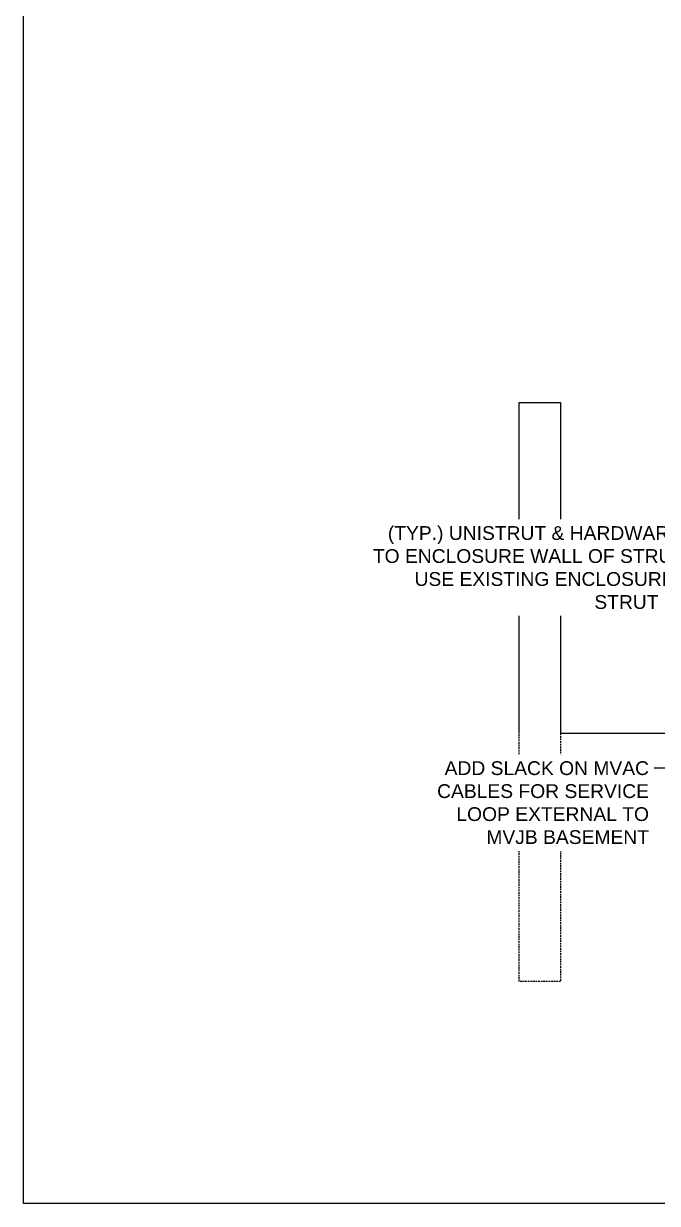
# Model space of a CAD drawing. Header units: feet. Extents: x -689 to 11593, y -511 to 1546.
# Drawn here: x 0 to 91.9, y 436.1 to 607.2 of the extents above; entities that cross this region are included whole.
import ezdxf
from ezdxf import colors
from ezdxf.entities.mleader import LeaderData, LeaderLine
from ezdxf.math import Vec2, Vec3

# ---------------------------------------------------------------- set-up
doc = ezdxf.new("R2010")
doc.units = ezdxf.units.FT
doc.header["$MEASUREMENT"] = 0
doc.linetypes.add('HIDDEN', pattern=[0.375, 0.25, -0.125])
for name, color, linetype in [('E-EQPM-ENCL', 8, 'Continuous'), ('E-FIN-GR', 4, 'Continuous'), ('E-HATCH', 9, 'Continuous'), ('G-ANNO-TEXT', 1, 'Continuous')]:
    doc.layers.add(name, color=color, linetype=linetype)
doc.layers.add('G-NPLT', color=67, linetype='Continuous', plot=False)
doc.styles.add('NEI-A', font='arial.ttf')

msp = doc.modelspace()

# ---------------------------------------------------------------- hatches: boundary and pattern name
at = {"layer": 'E-HATCH'}
h = msp.add_hatch(dxfattribs=at)
h.set_pattern_fill('EARTH', color=252, scale=7.30643)
h.set_pattern_definition([(0, (104.9999, -170.7555), (1.8266074, 1.8266074), [1.826607, -1.826607]), (0, (104.9999, -170.0706), (1.8266074, 1.8266074), [1.826607, -1.826607]), (0, (104.9999, -169.3856), (1.8266074, 1.8266074), [1.826607, -1.826607]), (90, (105.2282, -169.1572), (-1.8266074, 1.8266074), [1.826607, -1.826607]), (90, (105.9132, -169.1572), (-1.8266074, 1.8266074), [1.826607, -1.826607]), (90, (106.5982, -169.1572), (-1.8266074, 1.8266074), [1.826607, -1.826607])])
h.paths.add_polyline_path([(109.95681, 501.13216), (109.95681, 504.23856), (121.6471, 504.23856), (121.6471, 499.48476), (119.1245, 494.8819)])
h.paths.add_polyline_path([(109.95681, 501.13216), (119.1245, 494.8819), (117.45048, 491.82741, -0.273920873), (114.88757, 490.30944), (110.44788, 490.30944, -0.028070543), (109.95681, 490.33703)])
h.paths.add_polyline_path([(109.95681, 490.05681, 0.024696251), (110.38908, 490.03545), (115.04985, 490.03545, 0.273920873), (117.61276, 491.55341), (121.6471, 498.91466), (121.6471, 487.12866), (116.63202, 487.12355), (109.95681, 487.12355)])
h.paths.add_polyline_path([(113.84013, 506.23734), (82.66277, 506.23734), (82.66277, 513.73609), (113.84013, 513.73609)], flags=9)

# ---------------------------------------------------------------- linework, layer by layer
at = {"layer": 'E-EQPM-ENCL', "flags": 128}
msp.add_lwpolyline([(71.89583, 504.23856), (71.89583, 552.23856), (77.89583, 552.23856), (77.89583, 504.23856)], dxfattribs=at)
at = {"layer": 'E-EQPM-ENCL', "linetype": 'HIDDEN', "flags": 128}
msp.add_lwpolyline([(77.89583, 504.23856), (77.89583, 468.23856), (71.89583, 468.23856), (71.89583, 504.23856)], dxfattribs=at)
at = {"layer": 'E-FIN-GR', "flags": 128}
msp.add_lwpolyline([(121.6471, 504.23856), (77.89583, 504.23856)], dxfattribs=at)
at = {"layer": 'G-NPLT'}
msp.add_lwpolyline([(0, 877.3502), (496, 877.3502), (496, 436.069), (0, 436.069)], close=True, dxfattribs=at)

# ---------------------------------------------------------------- next in the draw order: leaders
at = {"layer": 'G-ANNO-TEXT'}
ml = msp.add_multileader_mtext('Standard', dxfattribs=at)
ml.set_content('\\pxsm1,qr;(TYP.) UNISTRUT & HARDWARE, SECURE TO ENCLOSURE WALL OF STRUCTURE OR USE EXISTING ENCLOSURE SUPPORT STRUT BRACKETS.', color=256, style='NEI-A')
ml.set_leader_properties()
ml.build(insert=Vec2(0, 0))
ml.multileader.update_dxf_attribs({"dogleg_length": 3, "arrow_head_size": 3})
ctx = ml.context
ctx.base_point, ctx.char_height, ctx.arrow_head_size, ctx.landing_gap_size, ctx.plane_origin = Vec3(50.0316, 533.28726), 2, 3, 0.73064, Vec3(118.31812, 524.41417)
ctx.text_align_type = 2
notes = []
notes.append((ctx, [(0, (1, 1, 0), (111.64252, 533.28726), (-1, 0), 2.19193, [(0, [(124.32889, 509.28242)], 0, [])])]))
ctx.mtext.insert, ctx.mtext.width, ctx.mtext.defined_height, ctx.mtext.alignment, ctx.mtext.line_spacing_factor, ctx.mtext.flow_direction = Vec3(108.71995, 534.30431), 58.60256, 14.4347, 3, 0.6, 5
ctx.mtext.has_bg_fill, ctx.mtext.bg_color, ctx.mtext.bg_scale_factor, ctx.mtext.bg_transparency, ctx.mtext.use_window_bg_color = 1, -1073741824, 1.5, 0, 1
ml = msp.add_multileader_mtext('Standard', dxfattribs=at)
ml.set_content('\\pxsm1,qr;ADD SLACK ON MVAC CABLES FOR SERVICE LOOP EXTERNAL TO MVJB BASEMENT', color=256, style='NEI-A')
ml.set_leader_properties()
ml.build(insert=Vec2(0, 0))
ml.multileader.update_dxf_attribs({"dogleg_length": 2.19193, "arrow_head_size": 3})
ctx = ml.context
ctx.base_point, ctx.char_height, ctx.arrow_head_size, ctx.landing_gap_size, ctx.plane_origin = Vec3(59.54404, 499.18753), 2, 3, 0.73064, Vec3(70.99045, 474.17252)
ctx.text_align_type = 2
notes.append((ctx, [(1, (1, 1, 0), (93.65019, 499.18753), (-1, 0), 2.19193, [(0, [(103.97308, 488.60185)], 0, [])])]))
ctx.mtext.insert, ctx.mtext.width, ctx.mtext.defined_height, ctx.mtext.alignment, ctx.mtext.line_spacing_factor, ctx.mtext.flow_direction = Vec3(90.72761, 500.20458), 35.6991822, 14.72822, 3, 0.6, 5
ctx.mtext.has_bg_fill, ctx.mtext.bg_color, ctx.mtext.bg_scale_factor, ctx.mtext.bg_transparency, ctx.mtext.use_window_bg_color = 1, -1073741824, 1.5, 0, 1
for ctx, leaders in notes:
    for number, flags, end, landing, length, lines in leaders:
        leader = LeaderData()
        leader.index, (leader.has_last_leader_line, leader.has_dogleg_vector, leader.attachment_direction) = number, flags
        leader.last_leader_point, leader.dogleg_vector, leader.dogleg_length = Vec3(end), Vec3(landing), length
        for number, points, colour, breaks in lines:
            line = LeaderLine()
            line.index, line.vertices, line.color, line.breaks = number, Vec3.list(points), colors.encode_raw_color(colour), breaks
            leader.lines.append(line)
        ctx.leaders.append(leader)

doc.saveas('drawing.dxf')
